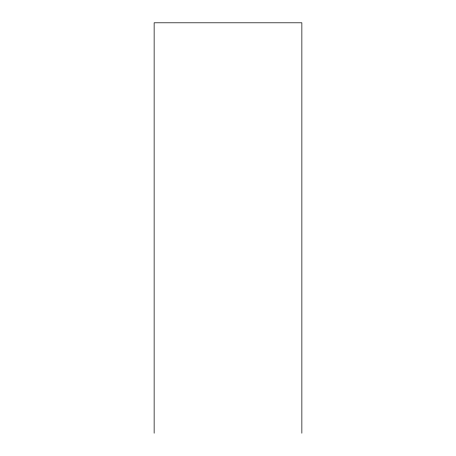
<?xml version="1.0" encoding="UTF-8"?>
<svg xmlns="http://www.w3.org/2000/svg" width="456" height="456" viewBox="0 0 456 456"><rect width="100%" height="100%" fill="white"/><g stroke="black" fill="none" stroke-linecap="round" stroke-linejoin="round"><path stroke-width="0.68" d="M301.861 433.2L301.861 22.8L154.139 22.8L154.139 433.2"/></g></svg>
